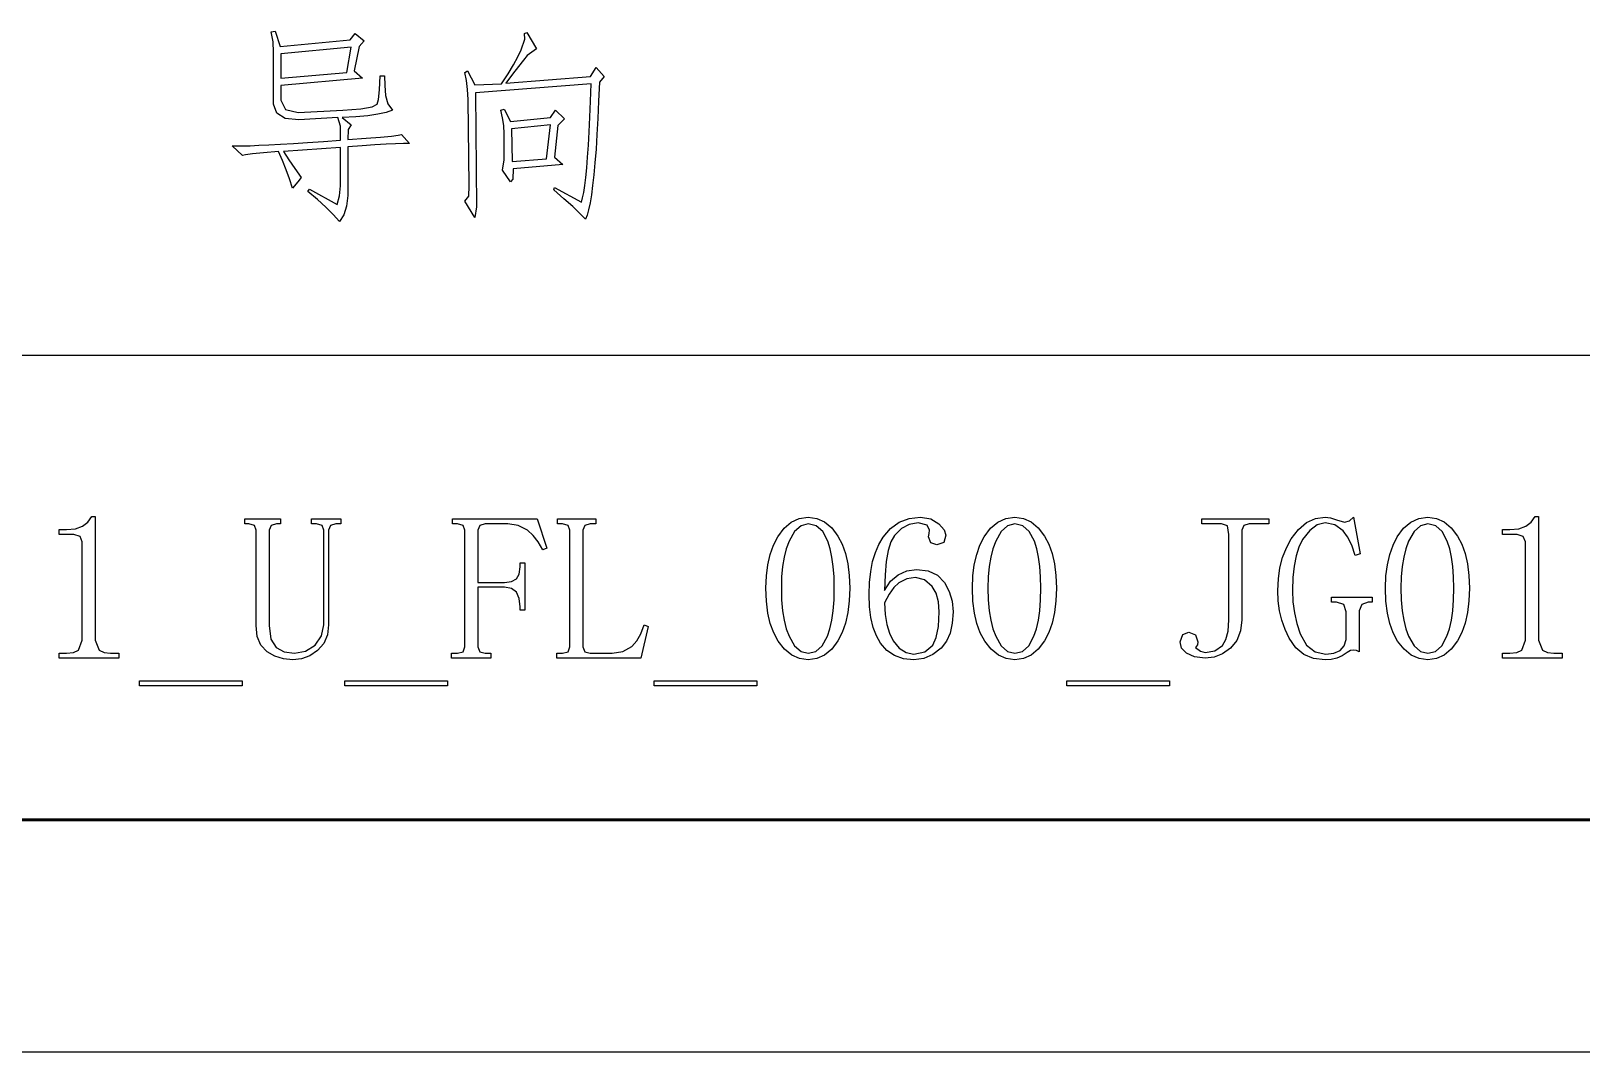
# Model space of a CAD drawing. Extents: x 0 to 420, y 0 to 297.
# Drawn here: x 328.81 to 362.2, y 0 to 21.99 of the extents above; entities that cross this region are included whole.
import ezdxf

# ---------------------------------------------------------------- set-up
doc = ezdxf.new("R2010")
doc.units = 0

msp = doc.modelspace()

# ---------------------------------------------------------------- linework, layer by layer
at = {"color": 7, "lineweight": 25}
for p, q in [((415, 15), (303, 15)), ((0, 0), (420, 0))]:
    msp.add_line(p, q, dxfattribs=at)
at = {"color": 7, "lineweight": 50}
for p, q in [((415, 5), (25, 5)), ((235, 5), (415, 5)), ((235, 5), (415, 5)), ((235, 5), (415, 5)), ((235, 5), (415, 5)), ((235, 5), (415, 5)), ((235, 5), (415, 5)), ((235, 5), (415, 5))]:
    msp.add_line(p, q, dxfattribs=at)
at = {"color": 7, "lineweight": 25}
for points in [[(335.408, 18.251), (335.46, 18.44), (335.478, 18.655), (335.478, 19.479), (334.25, 19.391), (334.37, 19.212), (334.499, 19.025), (334.636, 18.83), (334.561, 18.738), (334.443, 18.602), (334.378, 18.803), (334.307, 19.001), (334.229, 19.197), (334.144, 19.391), (333.82, 19.366), (333.583, 19.343), (333.434, 19.322), (333.372, 19.304), (333.144, 19.514), (333.243, 19.512), (333.372, 19.514), (333.531, 19.518), (333.72, 19.526), (333.938, 19.536), (334.186, 19.55), (334.465, 19.567), (334.772, 19.587), (335.11, 19.611), (335.478, 19.637), (335.478, 19.935), (335.425, 20.128), (334.583, 20.076), (334.289, 20.105), (334.107, 20.216), (334.039, 20.409), (334.039, 21.532), (334.026, 21.756), (333.986, 21.97), (334.074, 21.988), (334.179, 21.655), (335.688, 21.795), (335.793, 21.935), (335.986, 21.777), (335.881, 21.655), (335.776, 21.128), (335.951, 20.97), (334.197, 20.813), (334.197, 20.497), (334.298, 20.299), (334.565, 20.234), (335.53, 20.286), (335.916, 20.315), (336.162, 20.356), (336.267, 20.409), (336.298, 20.516), (336.322, 20.721), (336.337, 21.023), (336.425, 21.023), (336.432, 20.813), (336.451, 20.602), (336.502, 20.418), (336.6, 20.286), (336.462, 20.235), (336.283, 20.194), (336.066, 20.162), (335.809, 20.14), (335.513, 20.128), (335.706, 19.97), (335.644, 19.865), (335.636, 19.655), (336.03, 19.681), (336.343, 19.705), (336.575, 19.726), (336.725, 19.744), (336.793, 19.76), (336.969, 19.567), (336.834, 19.565), (336.665, 19.559), (336.46, 19.549), (336.22, 19.536), (335.945, 19.518), (335.636, 19.497), (335.636, 18.444), (335.608, 18.218), (335.55, 18.031), (335.46, 17.883), (335.325, 18.035), (335.166, 18.194), (334.983, 18.36), (334.776, 18.532), (334.811, 18.584)], [(340.985, 21.199), (341.16, 21.006), (341.055, 20.883), (341.04, 20.479), (341.023, 20.104), (341.004, 19.758), (340.983, 19.44), (340.961, 19.151), (340.937, 18.891), (340.911, 18.66), (340.884, 18.458), (340.855, 18.284), (340.824, 18.139), (340.791, 18.023), (340.757, 17.935), (340.635, 18.06), (340.481, 18.207), (340.293, 18.376), (340.073, 18.567), (340.09, 18.62), (340.669, 18.304), (340.694, 18.394), (340.718, 18.513), (340.741, 18.66), (340.762, 18.835), (340.782, 19.038), (340.801, 19.269), (340.819, 19.529), (340.836, 19.816), (340.852, 20.132), (340.866, 20.476), (340.88, 20.848), (338.389, 20.655), (338.406, 18.199), (338.371, 17.97), (338.16, 18.321), (338.244, 18.431), (338.248, 18.655), (338.231, 20.514), (338.215, 20.727), (338.192, 20.92), (338.16, 21.093), (338.213, 21.128), (338.371, 20.83), (338.95, 20.848), (339.088, 21.065), (339.204, 21.26), (339.299, 21.433), (339.371, 21.584), (339.45, 21.813), (339.441, 21.935), (339.494, 21.953), (339.704, 21.602), (339.503, 21.462), (339.418, 21.359), (339.312, 21.225), (339.185, 21.06), (339.038, 20.865), (340.862, 21.006)], [(334.197, 20.97), (335.618, 21.093), (335.706, 21.637), (334.197, 21.497)], [(339.196, 19.023), (339.191, 18.795), (339.143, 18.742), (338.967, 18.988), (339.003, 19.216), (339.003, 19.777), (338.995, 19.951), (338.971, 20.121), (338.932, 20.286), (339.003, 20.304), (339.143, 20.041), (340.003, 20.128), (340.108, 20.286), (340.301, 20.093), (340.16, 19.953), (340.09, 19.269), (340.266, 19.111)], [(339.16, 19.883), (339.178, 19.181), (339.915, 19.234), (340.003, 19.97)], [(330.195, 11.534), (330.195, 8.867), (330.283, 8.656), (330.388, 8.604), (330.528, 8.586), (330.704, 8.586), (330.704, 8.481), (329.423, 8.481), (329.423, 8.586), (329.581, 8.586), (329.732, 8.604), (329.835, 8.656), (329.914, 8.867), (329.914, 10.99), (329.87, 11.104), (329.739, 11.148), (329.423, 11.148), (329.423, 11.253), (329.581, 11.253), (329.772, 11.27), (329.923, 11.323), (330.039, 11.411), (330.125, 11.534)], [(334.486, 8.586), (334.729, 8.63), (334.933, 8.762), (335.072, 8.959), (335.118, 9.2), (335.118, 11.235), (335.082, 11.341), (334.96, 11.376), (334.854, 11.376), (334.854, 11.481), (335.486, 11.481), (335.486, 11.376), (335.381, 11.376), (335.267, 11.341), (335.223, 11.235), (335.223, 9.2), (335.197, 8.983), (335.118, 8.799), (334.986, 8.648), (334.821, 8.535), (334.643, 8.468), (334.451, 8.446), (334.249, 8.465), (334.065, 8.524), (333.898, 8.621), (333.767, 8.762), (333.688, 8.949), (333.661, 9.183), (333.661, 11.235), (333.626, 11.341), (333.504, 11.376), (333.416, 11.376), (333.416, 11.481), (334.188, 11.481), (334.188, 11.376), (334.1, 11.376), (333.986, 11.341), (333.942, 11.235), (333.942, 9.183), (333.979, 8.889), (334.091, 8.709), (334.264, 8.617)], [(338.716, 8.586), (338.716, 8.481), (337.874, 8.481), (337.874, 8.586), (337.997, 8.586), (338.12, 8.621), (338.155, 8.726), (338.155, 11.235), (338.12, 11.341), (337.997, 11.376), (337.892, 11.376), (337.892, 11.481), (339.716, 11.481), (339.927, 10.849), (339.839, 10.814), (339.74, 10.986), (339.628, 11.126), (339.506, 11.235), (339.304, 11.341), (339.085, 11.376), (338.593, 11.376), (338.479, 11.341), (338.435, 11.235), (338.435, 10.112), (339.014, 10.112), (339.166, 10.132), (339.269, 10.191), (339.328, 10.294), (339.348, 10.446), (339.348, 10.534), (339.453, 10.534), (339.453, 9.516), (339.348, 9.516), (339.348, 9.586), (339.328, 9.77), (339.269, 9.902), (339.166, 9.981), (339.014, 10.007), (338.435, 10.007), (338.435, 8.726), (338.479, 8.621), (338.593, 8.586)], [(340.701, 8.726), (340.745, 8.621), (340.859, 8.586), (341.332, 8.586), (341.56, 8.623), (341.753, 8.735), (341.861, 8.853), (341.948, 9.008), (342.017, 9.2), (342.104, 9.165), (341.946, 8.481), (340.139, 8.481), (340.139, 8.586), (340.262, 8.586), (340.385, 8.621), (340.42, 8.726), (340.42, 11.235), (340.385, 11.341), (340.262, 11.376), (340.157, 11.376), (340.157, 11.481), (340.981, 11.481), (340.981, 11.376), (340.859, 11.376), (340.745, 11.341), (340.701, 11.235)], [(345.555, 8.446), (345.369, 8.471), (345.199, 8.547), (345.045, 8.673), (344.906, 8.849), (344.811, 9.024), (344.737, 9.225), (344.685, 9.454), (344.653, 9.708), (344.642, 9.99), (344.653, 10.253), (344.683, 10.495), (344.734, 10.716), (344.805, 10.916), (344.897, 11.095), (345.033, 11.279), (345.189, 11.411), (345.362, 11.49), (345.555, 11.516), (345.74, 11.491), (345.908, 11.415), (346.06, 11.289), (346.195, 11.112), (346.287, 10.938), (346.358, 10.739), (346.409, 10.515), (346.439, 10.265), (346.449, 9.99), (346.439, 9.714), (346.409, 9.463), (346.358, 9.237), (346.287, 9.035), (346.195, 8.858), (346.06, 8.678), (345.908, 8.549), (345.74, 8.472)], [(345.555, 11.376), (345.4, 11.334), (345.262, 11.208), (345.142, 10.998), (345.082, 10.837), (345.036, 10.656), (345.003, 10.454), (344.982, 10.232), (344.976, 9.99), (344.982, 9.735), (345.003, 9.504), (345.036, 9.297), (345.082, 9.114), (345.142, 8.955), (345.262, 8.75), (345.4, 8.627), (345.555, 8.586), (345.718, 8.627), (345.855, 8.75), (345.967, 8.955), (346.021, 9.114), (346.062, 9.297), (346.092, 9.504), (346.11, 9.735), (346.116, 9.99), (346.111, 10.232), (346.094, 10.454), (346.066, 10.656), (346.026, 10.837), (345.976, 10.998), (345.867, 11.208), (345.726, 11.334)], [(347.885, 10.393), (348.139, 10.362), (348.341, 10.268), (348.49, 10.112), (348.592, 9.918), (348.654, 9.707), (348.674, 9.481), (348.658, 9.235), (348.61, 9.023), (348.531, 8.844), (348.42, 8.7), (348.241, 8.559), (348.045, 8.474), (347.832, 8.446), (347.609, 8.468), (347.415, 8.536), (347.25, 8.648), (347.113, 8.805), (347.024, 8.962), (346.955, 9.145), (346.906, 9.354), (346.877, 9.589), (346.867, 9.849), (346.875, 10.108), (346.9, 10.345), (346.942, 10.562), (347, 10.758), (347.074, 10.932), (347.165, 11.086), (347.328, 11.274), (347.516, 11.409), (347.731, 11.489), (347.972, 11.516), (348.194, 11.481), (348.367, 11.376), (348.479, 11.244), (348.516, 11.13), (348.472, 10.972), (348.323, 10.919), (348.192, 10.963), (348.148, 11.095), (348.157, 11.165), (348.165, 11.235), (348.113, 11.349), (347.92, 11.393), (347.731, 11.363), (347.561, 11.272), (347.411, 11.121), (347.335, 10.987), (347.276, 10.801), (347.234, 10.564), (347.209, 10.276), (347.2, 9.937), (347.325, 10.137), (347.49, 10.279), (347.681, 10.365)], [(350.004, 8.446), (349.819, 8.471), (349.649, 8.547), (349.494, 8.673), (349.355, 8.849), (349.26, 9.024), (349.186, 9.225), (349.134, 9.454), (349.102, 9.708), (349.092, 9.99), (349.102, 10.253), (349.132, 10.495), (349.183, 10.716), (349.254, 10.916), (349.346, 11.095), (349.483, 11.279), (349.638, 11.411), (349.811, 11.49), (350.004, 11.516), (350.189, 11.491), (350.357, 11.415), (350.509, 11.289), (350.644, 11.112), (350.736, 10.938), (350.807, 10.739), (350.858, 10.515), (350.888, 10.265), (350.899, 9.99), (350.888, 9.714), (350.858, 9.463), (350.807, 9.237), (350.736, 9.035), (350.644, 8.858), (350.509, 8.678), (350.357, 8.549), (350.189, 8.472)], [(350.004, 11.376), (349.849, 11.334), (349.711, 11.208), (349.592, 10.998), (349.532, 10.837), (349.485, 10.656), (349.452, 10.454), (349.432, 10.232), (349.425, 9.99), (349.432, 9.735), (349.452, 9.504), (349.485, 9.297), (349.532, 9.114), (349.592, 8.955), (349.711, 8.75), (349.849, 8.627), (350.004, 8.586), (350.167, 8.627), (350.304, 8.75), (350.416, 8.955), (350.47, 9.114), (350.512, 9.297), (350.541, 9.504), (350.559, 9.735), (350.565, 9.99), (350.56, 10.232), (350.543, 10.454), (350.515, 10.656), (350.475, 10.837), (350.425, 10.998), (350.316, 11.208), (350.175, 11.334)], [(354.614, 11.148), (354.588, 11.332), (354.457, 11.376), (354.035, 11.376), (354.035, 11.481), (355.474, 11.481), (355.474, 11.376), (355.053, 11.376), (354.939, 11.341), (354.895, 11.235), (354.895, 9.305), (354.868, 9.067), (354.786, 8.865), (354.65, 8.7), (354.48, 8.578), (354.299, 8.505), (354.106, 8.481), (353.873, 8.507), (353.702, 8.586), (353.597, 8.7), (353.562, 8.832), (353.623, 8.99), (353.755, 9.042), (353.895, 8.981), (353.948, 8.832), (353.939, 8.77), (353.895, 8.709), (354, 8.63), (354.106, 8.604), (354.312, 8.641), (354.474, 8.753), (354.552, 8.88), (354.599, 9.065), (354.614, 9.305)], [(356.687, 11.393), (356.516, 11.353), (356.355, 11.233), (356.204, 11.034), (356.125, 10.875), (356.064, 10.685), (356.02, 10.466), (355.994, 10.217), (355.985, 9.937), (355.995, 9.695), (356.027, 9.459), (356.079, 9.23), (356.152, 9.007), (356.287, 8.764), (356.471, 8.617), (356.704, 8.569), (356.877, 8.588), (357.011, 8.648), (357.101, 8.746), (357.143, 8.884), (357.143, 9.481), (357.09, 9.639), (356.932, 9.691), (356.827, 9.691), (356.827, 9.797), (357.704, 9.797), (357.704, 9.691), (357.617, 9.691), (357.476, 9.639), (357.424, 9.498), (357.424, 8.621), (357.362, 8.648), (357.301, 8.656), (357.231, 8.648), (357.16, 8.604), (357.053, 8.529), (356.941, 8.481), (356.82, 8.455), (356.687, 8.446), (356.441, 8.475), (356.231, 8.562), (356.055, 8.707), (355.915, 8.911), (355.826, 9.101), (355.758, 9.298), (355.708, 9.503), (355.679, 9.716), (355.669, 9.937), (355.681, 10.189), (355.715, 10.427), (355.773, 10.65), (355.854, 10.858), (355.959, 11.051), (356.113, 11.254), (356.285, 11.4), (356.477, 11.487), (356.687, 11.516), (356.801, 11.503), (356.932, 11.463), (357.108, 11.411), (357.213, 11.437), (357.301, 11.516), (357.441, 10.726), (357.336, 10.691), (357.26, 10.915), (357.172, 11.093), (357.073, 11.226), (356.897, 11.351)], [(358.899, 8.446), (358.714, 8.471), (358.544, 8.547), (358.389, 8.673), (358.25, 8.849), (358.155, 9.024), (358.082, 9.225), (358.029, 9.454), (357.998, 9.708), (357.987, 9.99), (357.997, 10.253), (358.028, 10.495), (358.079, 10.716), (358.15, 10.916), (358.241, 11.095), (358.378, 11.279), (358.533, 11.411), (358.707, 11.49), (358.899, 11.516), (359.084, 11.491), (359.252, 11.415), (359.404, 11.289), (359.54, 11.112), (359.631, 10.938), (359.702, 10.739), (359.753, 10.515), (359.784, 10.265), (359.794, 9.99), (359.784, 9.714), (359.753, 9.463), (359.702, 9.237), (359.631, 9.035), (359.54, 8.858), (359.404, 8.678), (359.252, 8.549), (359.084, 8.472)], [(358.899, 11.376), (358.744, 11.334), (358.607, 11.208), (358.487, 10.998), (358.427, 10.837), (358.38, 10.656), (358.347, 10.454), (358.327, 10.232), (358.32, 9.99), (358.327, 9.735), (358.347, 9.504), (358.38, 9.297), (358.427, 9.114), (358.487, 8.955), (358.607, 8.75), (358.744, 8.627), (358.899, 8.586), (359.062, 8.627), (359.2, 8.75), (359.312, 8.955), (359.365, 9.114), (359.407, 9.297), (359.437, 9.504), (359.455, 9.735), (359.461, 9.99), (359.455, 10.232), (359.438, 10.454), (359.41, 10.656), (359.371, 10.837), (359.32, 10.998), (359.211, 11.208), (359.071, 11.334)], [(361.282, 11.534), (361.282, 8.867), (361.37, 8.656), (361.475, 8.604), (361.615, 8.586), (361.791, 8.586), (361.791, 8.481), (360.51, 8.481), (360.51, 8.586), (360.668, 8.586), (360.819, 8.604), (360.922, 8.656), (361.001, 8.867), (361.001, 10.99), (360.957, 11.104), (360.826, 11.148), (360.51, 11.148), (360.51, 11.253), (360.668, 11.253), (360.859, 11.27), (361.01, 11.323), (361.126, 11.411), (361.212, 11.534)], [(347.2, 9.674), (347.212, 9.425), (347.246, 9.207), (347.304, 9.018), (347.385, 8.858), (347.516, 8.697), (347.665, 8.601), (347.832, 8.569), (348.064, 8.617), (348.235, 8.762), (348.313, 8.927), (348.36, 9.167), (348.376, 9.481), (348.359, 9.697), (348.31, 9.879), (348.227, 10.025), (348.062, 10.169), (347.867, 10.218), (347.681, 10.189), (347.507, 10.104), (347.399, 10.005), (347.297, 9.862)], [(331.153, 7.884), (331.153, 7.99), (333.363, 7.99), (333.363, 7.884)], [(335.576, 7.884), (335.576, 7.99), (337.786, 7.99), (337.786, 7.884)], [(342.239, 7.884), (342.239, 7.99), (344.449, 7.99), (344.449, 7.884)], [(351.123, 7.884), (351.123, 7.99), (353.334, 7.99), (353.334, 7.884)]]:
    msp.add_lwpolyline(points, close=True, dxfattribs=at)

doc.saveas('drawing.dxf')
